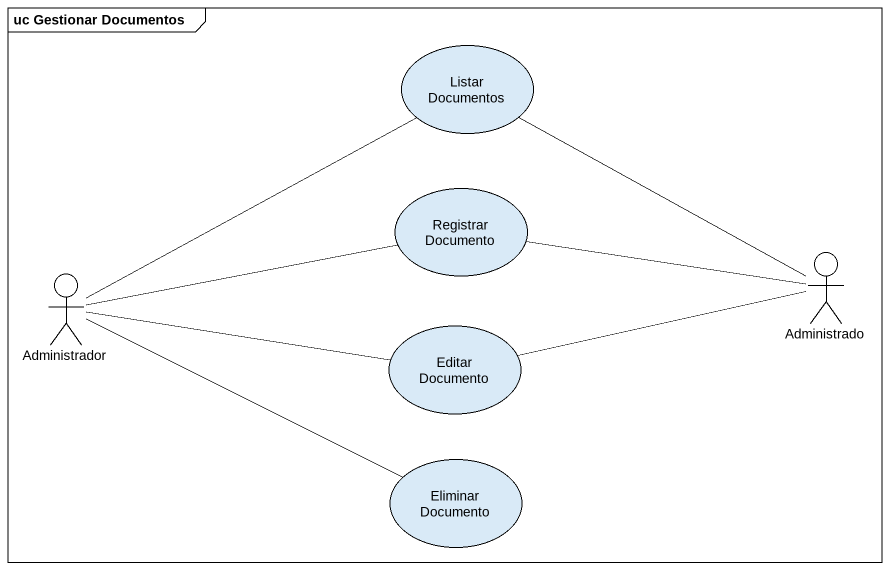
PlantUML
@startuml
mainframe uc Gestionar Documentos
usecase "Listar Documentos" as Listar_Documentos
usecase "Registrar Documento" as Registrar_Documento
actor Administrador
actor Administrado
usecase "Editar Documento" as Editar_Documento
usecase "Eliminar Documento" as Eliminar_Documento
Administrador -up- Listar_Documentos
Administrador -right- Registrar_Documento
Administrador -right- Editar_Documento
Administrador -right- Eliminar_Documento
Administrado -up- Listar_Documentos
Administrado -left- Registrar_Documento
Administrado -left- Editar_Documento
@enduml
